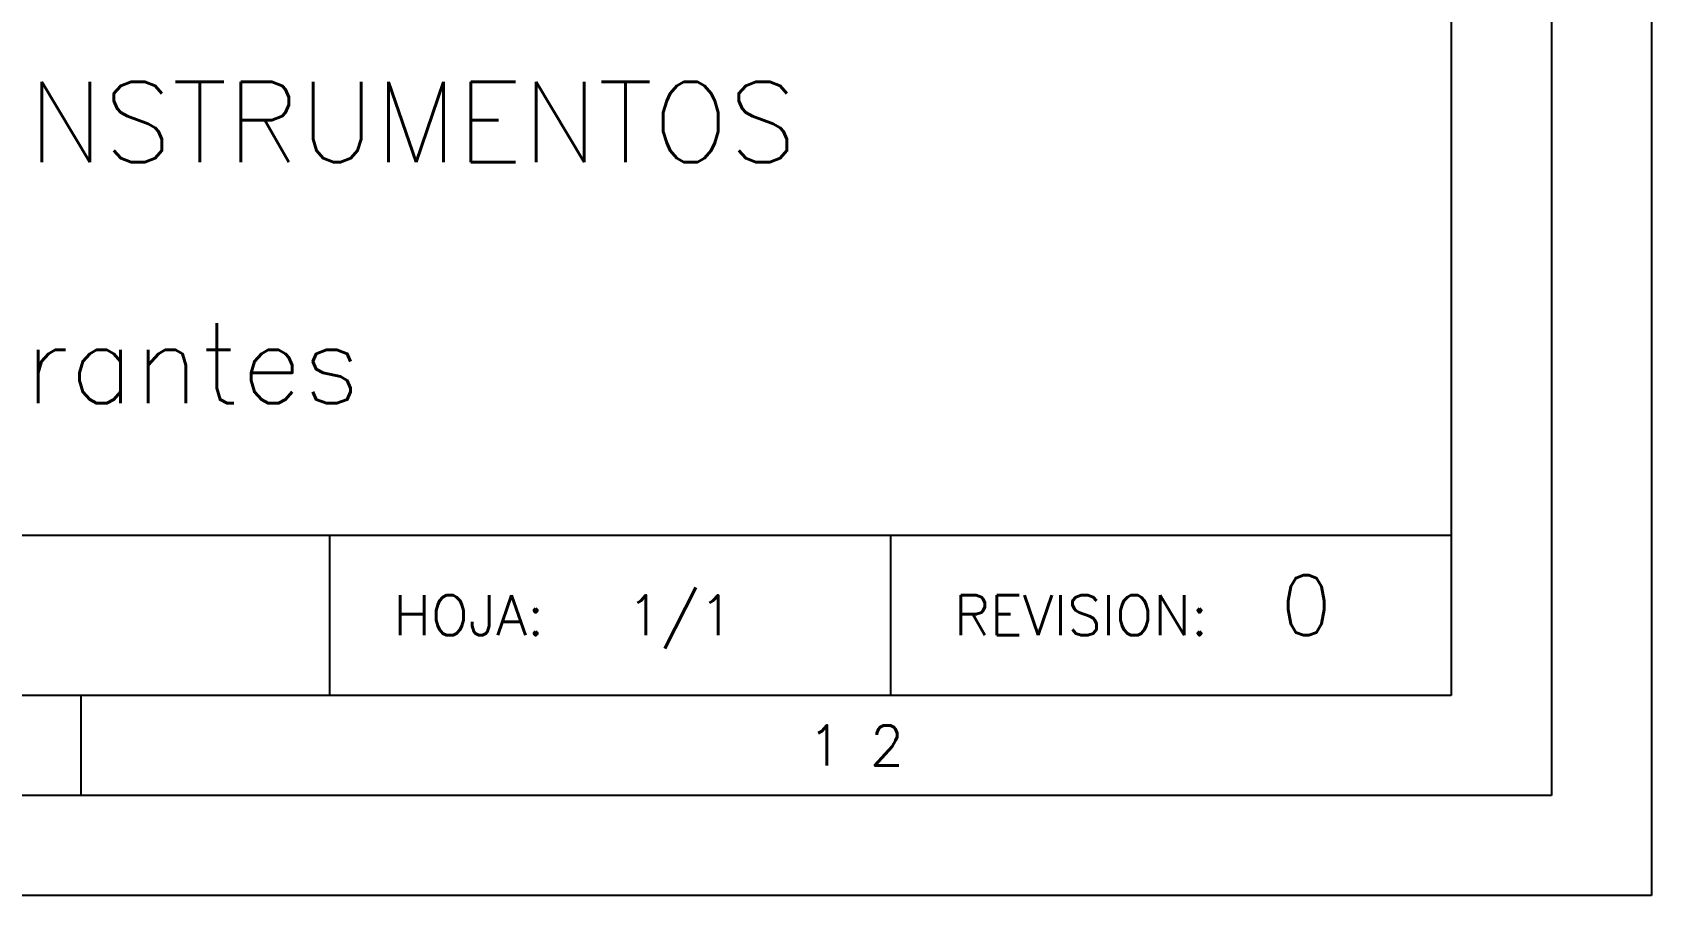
# Model space of a CAD drawing. Header units: millimetres. Extents: x -720 to -300, y -81 to 216.
# Drawn here: x -340.38 to -300.01, y -80.6 to -59.07 of the extents above; entities that cross this region are included whole.
import ezdxf

# ---------------------------------------------------------------- set-up
doc = ezdxf.new("R2010")
doc.units = ezdxf.units.MM
doc.layers.add('CAJETIN', color=1, linetype='Continuous')
doc.layers.add('FORMATO', color=7, linetype='Continuous')
doc.styles.add('PY', font='ROMANS.shx')

# ---------------------------------------------------------------- blocks, each defined once
blk = doc.blocks.new('MARCO-A1')
at = {"layer": 'FORMATO', "color": 5}
blk.add_line((762.583, 10), (762.583, 5), dxfattribs=at)
at = {"layer": 'FORMATO', "color": 1}
blk.add_lwpolyline([(0, 594), (841, 594), (841, 0), (0, 0)], close=True, dxfattribs=at)
at = {"layer": 'FORMATO', "color": 5}
blk.add_lwpolyline([(5, 589), (836, 589), (836, 5), (5, 5)], close=True, dxfattribs=at)
at = {"layer": 'FORMATO', "color": 8, "linetype": 'Continuous'}
blk.add_lwpolyline([(10, 584), (831, 584), (831, 10), (10, 10)], close=True, dxfattribs=at)
at = {"layer": 'FORMATO', "color": 1, "style": 'PY'}
blk.add_text('1 2', height=2, dxfattribs=at).set_placement((798.883, 6.5))

msp = doc.modelspace()

# ---------------------------------------------------------------- linework, layer by layer
at = {"layer": 'CAJETIN', "color": 8, "linetype": 'Continuous'}
msp.add_line((-394.897, -71.608), (-305.003, -71.608), dxfattribs=at)
msp.add_line((-394.897, -71.608), (-305.003, -71.608), dxfattribs=at)
at = {"layer": 'CAJETIN', "color": 8}
for p, q in [((-332.97, -71.608), (-332.97, -75.603)), ((-332.97, -71.608), (-332.97, -75.603)), ((-318.987, -71.608), (-318.987, -75.603)), ((-318.987, -71.608), (-318.987, -75.603))]:
    msp.add_line(p, q, dxfattribs=at)

# ---------------------------------------------------------------- block references
at = {"xscale": 0.499409123998651, "yscale": 0.499409123998651, "zscale": 0.499409123998651}
msp.add_blockref('MARCO-A1', (-720.012, -80.597), dxfattribs=at)

# ---------------------------------------------------------------- texts
at = {"layer": 'CAJETIN', "color": 6, "style": 'PY'}
msp.add_text('0', height=1.498, dxfattribs=at).set_placement((-309.265, -74.105))
at = {"layer": 'CAJETIN', "color": 1, "style": 'PY'}
msp.add_text('1/1', height=0.9988, dxfattribs=at).set_placement((-325.553, -74.105))
at = {"layer": 'CAJETIN', "color": 5, "char_height": 1.99764, "width": 88.63238, "attachment_point": 5, "style": 'PY'}
for s, insert in [('DIAGRAMAS DE TUBERÍAS E INSTRUMENTOS', (-349.95, -61.304)), ('Dosificación de colorantes', (-350.039, -67.322))]:
    msp.add_mtext(s, dxfattribs=dict(at, insert=insert))
at = {"layer": 'FORMATO', "color": 1, "style": 'PY'}
for s, p in [('HOJA:', (-331.386, -74.105)), ('REVISION:', (-317.403, -74.105))]:
    msp.add_text(s, height=0.9988, dxfattribs=at).set_placement(p)

doc.saveas('drawing.dxf')
